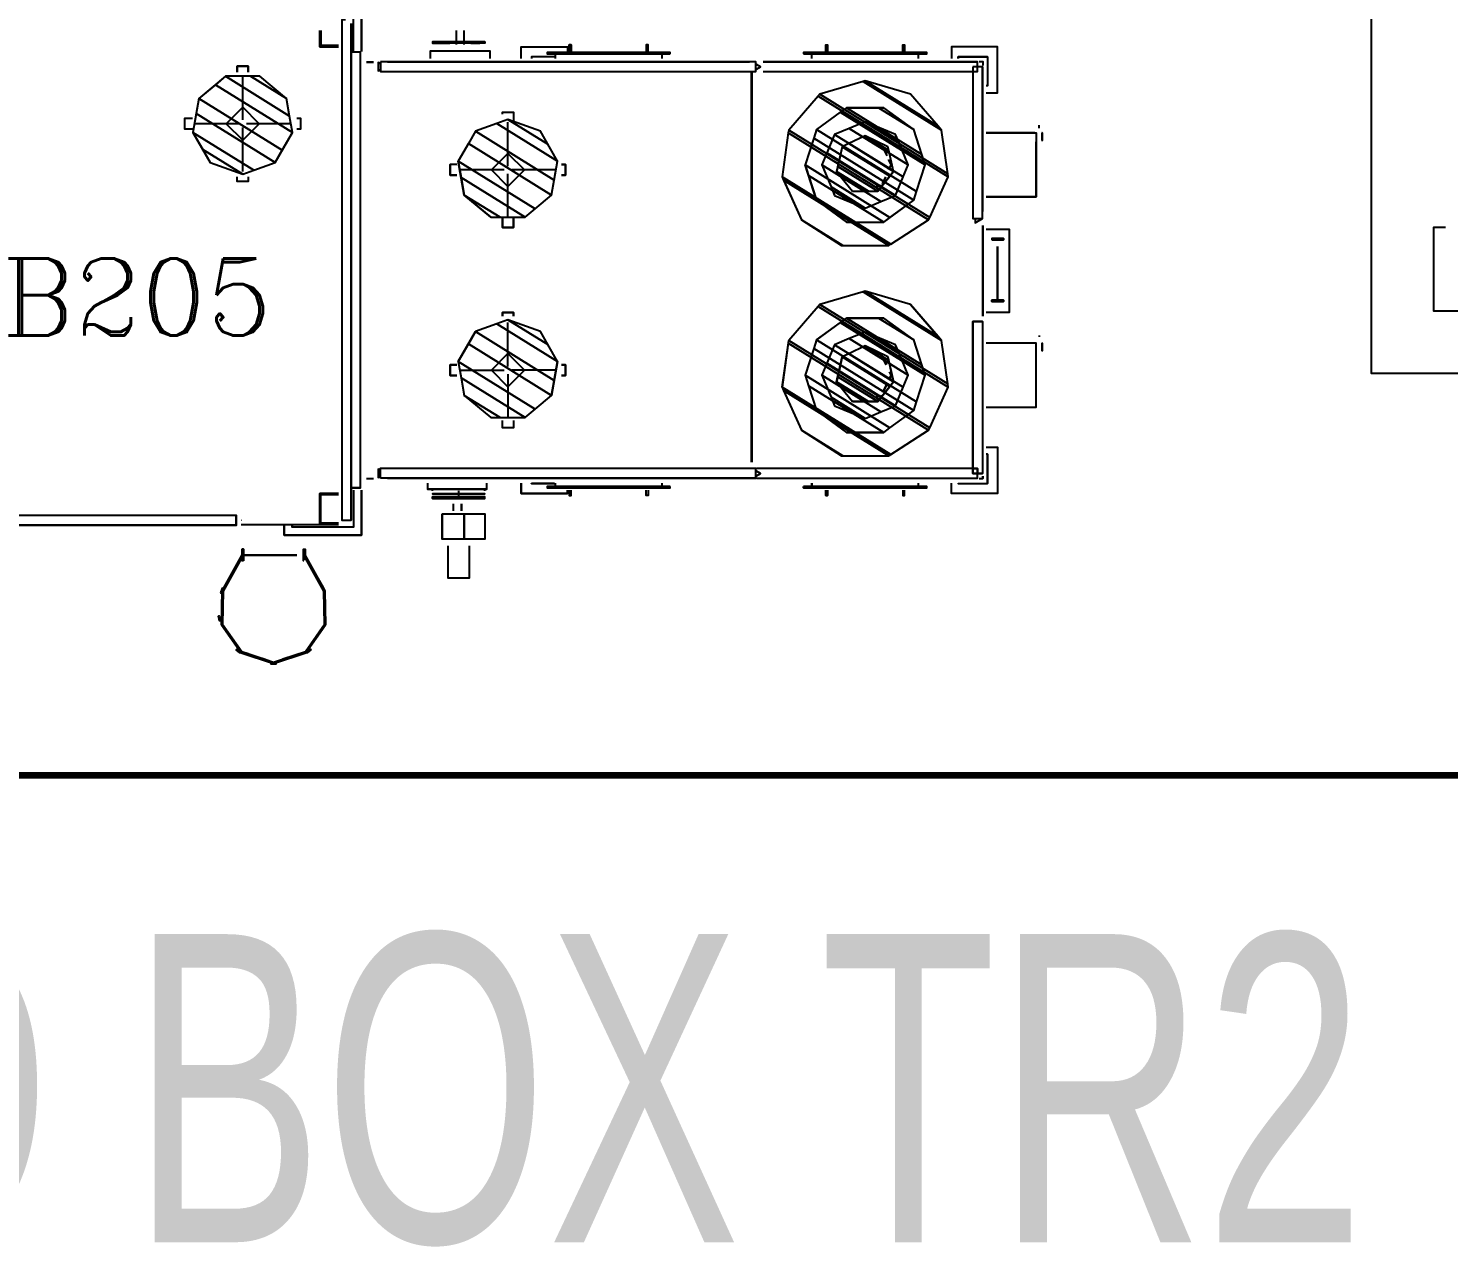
# Model space of a CAD drawing. Extents: x -57244 to 324435, y 15553 to 159369.
# Drawn here: x 102214 to 111433, y 29018 to 36926 of the extents above; entities that cross this region are included whole.
import ezdxf
from ezdxf.enums import TextEntityAlignment as Align

# ---------------------------------------------------------------- set-up
doc = ezdxf.new("R2010")
doc.units = 0
doc.header["$LTSCALE"] = 2000
doc.header["$MEASUREMENT"] = 0
doc.layers.add('AREE PDL', color=7, linetype='CONTINUOUS', lineweight=100)
doc.layers.add('BASE', color=253, linetype='CONTINUOUS')
doc.layers.add('SCRITTE', color=7, linetype='CONTINUOUS')
doc.styles.add('ROMANC', font='ROMANC', dxfattribs={"height": 0.2})
doc.styles.add('TXT', font='TXT', dxfattribs={"height": 0.2})

msp = doc.modelspace()

# ---------------------------------------------------------------- linework, layer by layer
at = {"layer": 'AREE PDL'}
msp.add_line((87052.9, 32078), (120011.4, 32078), dxfattribs=at)
at = {"layer": 'BASE', "linetype": 'Continuous'}
for p, q in [((104248, 36912.4), (104248, 33733.5)), ((104310.5, 36957.6), (104310.5, 33733.5)), ((104990.1, 36912.4), (104990.1, 36822)), ((104990.1, 36912.4), (104990.1, 36822)), ((105042.6, 36822), (105042.6, 36912.4)), ((104951, 36840.1), (104931.6, 36840.1)), ((104951, 36840.1), (104931.6, 36840.1)), ((105086.6, 36830.1), (105144.4, 36830.1)), ((106224.7, 36820.5), (106224.7, 36776.8)), ((104408.7, 36707.8), (104453.9, 36707.9)), ((104453.9, 36707.9), (104408.7, 36707.8)), ((104544.3, 36708.8), (106894.4, 36708.8)), ((105480.7, 36742.5), (105480.7, 36731.6)), ((105629, 36761.5), (105580.7, 36761.5)), ((105635.7, 36731.6), (105635.7, 36761.5)), ((106380.7, 36761.5), (106352.1, 36761.5)), ((106984.8, 36708.8), (108375.6, 36708.8)), ((107256, 36761.5), (107245.6, 36761.5)), ((107346.4, 36761.5), (107300.6, 36761.5)), ((108024.3, 36761.5), (108045.6, 36761.5)), ((108409.6, 36711.5), (108409.6, 36686.4)), ((103605.3, 36332.5), (103605.3, 36617)), ((104499.1, 36646.3), (104500.5, 36646.3)), ((106905.2, 36641.2), (106905.2, 34110.2)), ((106905.3, 36641.2), (106905.3, 34110.2)), ((106909.2, 36641.2), (106909.2, 34110.2)), ((108406.8, 36677.5), (108406.8, 35737.3)), ((103230.8, 36342.5), (103278.8, 36342.5)), ((107525, 36410.9), (107766.1, 36410.9)), ((103580.3, 36307.5), (103295.8, 36307.5)), ((103605.3, 35998), (103605.3, 36282.5)), ((103914.8, 36307.5), (103630.3, 36307.5)), ((103815.8, 36056.7), (103927.8, 36250.7)), ((105327.2, 36032.5), (105327.2, 36317)), ((107794.1, 36158.4), (107645.6, 36229.9)), ((108747.5, 36247.5), (108431.1, 36247.5)), ((108775.6, 36279.6), (108775.6, 36297.5)), ((108795.6, 36247.5), (108795.6, 36197.5)), ((107497, 36158.4), (107460.3, 35997.7)), ((107765.4, 36144), (107787.2, 36098.8)), ((105302.2, 36007.5), (105017.7, 36007.5)), ((105327.2, 35698), (105327.2, 35982.5)), ((105636.7, 36007.5), (105352.2, 36007.5)), ((107106.1, 35962.4), (107233.7, 35683.1)), ((107330, 35810.7), (107255.6, 36040)), ((107830.8, 35997.7), (107728, 35868.8)), ((107778.6, 35963.2), (107756.8, 35918.1)), ((108409.6, 35059.3), (108409.6, 35646.9)), ((108409.6, 35646.9), (108409.6, 35059.3)), ((108505.6, 35511.3), (108505.6, 35157.5)), ((108505.6, 35511.3), (108505.6, 35157.5)), ((108505.6, 35157.5), (108505.6, 35511.3)), ((108505.6, 35511.3), (108505.6, 35157.5)), ((108505.6, 35511.3), (108505.6, 35157.5)), ((108505.6, 35157.5), (108505.6, 35511.3)), ((108505.6, 35511.3), (108505.6, 35157.5)), ((108505.6, 35157.5), (108505.6, 35511.3)), ((107940.2, 35133.4), (108141.3, 34901.3)), ((105004.7, 34764.4), (105116.7, 34958.4)), ((105327.2, 34732.5), (105327.2, 35017)), ((107106.1, 34597.4), (107149.8, 34901.3)), ((108775.6, 34932.5), (108775.6, 34923.7)), ((108795.6, 34882.5), (108795.6, 34832.5)), ((105649.7, 34764.4), (105610.8, 34543.8)), ((107460.3, 34632.7), (107497, 34793.4)), ((105017.7, 34707.5), (105302.2, 34707.5)), ((105327.2, 34682.5), (105327.2, 34398)), ((105636.7, 34707.5), (105352.2, 34707.5)), ((107492.4, 34601.2), (107492.4, 34607.4)), ((107761.2, 34562.2), (107783, 34607.4)), ((107783, 34607.4), (107761.2, 34562.2)), ((107751.5, 34542.1), (107753.2, 34545.4)), ((107492, 34152), (107233.7, 34318.1)), ((107766.1, 34304), (107525, 34304)), ((108057.4, 34318.1), (107799.1, 34152)), ((108440.6, 34162.5), (108440.6, 33972.5)), ((104500.5, 34006.3), (104500.5, 34068.8)), ((108409.6, 34019.8), (108409.6, 34003.5)), ((104369.6, 33943.5), (104318.3, 33943.5)), ((104408.7, 34003.5), (104453.9, 34003.5)), ((104408.7, 34003.5), (104453.9, 34003.5)), ((104837, 33925), (104837, 33929.4)), ((105007.6, 33885), (105007.6, 33925)), ((105086.6, 33935), (105041.4, 33935)), ((105083.5, 33935), (105041.4, 33935)), ((105086.6, 33935), (105041.4, 33935)), ((105178.2, 33925), (105178.2, 33929.4)), ((105480.7, 33972.5), (105629, 33972.5)), ((105736.7, 33894.5), (105736.7, 33929.4)), ((106352.1, 33953.5), (106380.7, 33953.5)), ((106380.7, 33944.5), (106352.1, 33944.5)), ((108250.6, 33974.6), (108250.6, 33972.5)), ((104972.6, 33839), (104972.6, 33793.8)), ((105025.1, 33839), (105025.1, 33793.8)), ((105025.1, 33793.8), (105025.1, 33839)), ((105144.4, 33875), (105041.4, 33875)), ((103563.7, 33702.3), (103563.7, 33764.8)), ((104900.6, 33775), (104900.6, 33610)), ((104900.6, 33610), (104900.6, 33775)), ((105177.6, 33775), (105177.6, 33610)), ((104227.9, 33703.5), (103595.1, 33703.5)), ((103925.5, 33703.5), (103925.5, 33687.5)), ((103610.2, 33545), (103600.9, 33545)), ((103610.2, 33470), (103600.9, 33470)), ((103605.5, 33507.5), (103956.7, 33507.5)), ((103956.7, 33507.5), (103605.5, 33507.5)), ((103956.7, 33507.5), (103605.5, 33507.5)), ((103956.7, 33507.5), (103605.5, 33507.5)), ((103956.7, 33507.5), (103605.5, 33507.5)), ((103605.5, 33507.5), (103956.7, 33507.5)), ((103956.7, 33507.5), (103605.5, 33507.5)), ((103956.7, 33507.5), (103605.5, 33507.5)), ((104000.9, 33470), (104000.9, 33545)), ((104010.2, 33477.5), (104010.2, 33545)), ((104043.9, 33432.3), (104119.5, 33296.7)), ((104126.7, 33296.7), (104047.1, 33439.4)), ((104119.5, 33296.7), (104069.1, 33387.1)), ((104069.1, 33387.1), (104119.5, 33296.7)), ((104126.7, 33296.7), (104076.3, 33387.1)), ((104076.3, 33387.1), (104126.7, 33296.7)), ((104132.4, 33273.7), (104137.3, 33056.4)), ((103775.9, 32814.2), (103595.4, 32873.8)), ((103730.7, 32835.4), (103775.9, 32820.5)), ((103730.7, 32835.4), (103775.9, 32820.5)), ((103775.9, 32820.5), (103730.7, 32835.4)), ((103730.7, 32829.1), (103775.9, 32814.2)), ((103730.7, 32829.1), (103775.9, 32814.2)), ((103775.9, 32814.2), (103730.7, 32829.1)), ((104012, 32878.8), (103866.3, 32830.7)), ((104015.7, 32873.8), (103956.7, 32854.3))]:
    msp.add_line(p, q, dxfattribs=at)
for points in [[(110931.1, 38132.7), (110931.1, 34688.7), (119501, 34688.7), (119501, 49678.7), (118961.7, 49678.7)], [(110931.1, 38132.7), (110931.1, 34688.7), (113041.1, 34688.7)], [(104375.5, 36776.8), (104375.5, 37077.5), (104001.9, 37077.5)], [(104001.9, 37077.5), (104375.5, 37077.5), (104375.5, 36776.8)], [(104273.1, 36981.5), (104248, 36981.5), (104248, 33733.5), (104310.5, 33733.5), (104310.5, 36957.6)], [(104325.5, 36776.8), (104325.5, 37027.5), (104318.3, 37027.5)], [(104105.5, 36912.4), (104105.5, 36807.5), (104227.9, 36807.5)], [(104227.9, 36807.5), (104105.5, 36807.5), (104105.5, 36912.4)], [(104113.5, 36912.4), (104113.5, 36815.5), (104227.9, 36815.5)], [(104227.9, 36815.5), (104113.5, 36815.5), (104113.5, 36912.4)], [(105144.4, 36840.1), (105178.2, 36840.1), (105178.2, 36830.1), (105083.5, 36830.1), (104931.6, 36830.1), (104837, 36830.1)], [(104951, 36840.1), (104870.7, 36840.1), (104837, 36840.1), (104931.6, 36840.1)], [(104870.7, 36840.1), (104837, 36840.1), (104951, 36840.1)], [(104951, 36840.1), (104870.7, 36840.1), (104837, 36840.1), (104931.6, 36840.1), (104837, 36840.1), (104837, 36830.1), (104870.7, 36830.1), (104951, 36830.1)], [(105086.6, 36840.1), (105144.4, 36840.1), (105178.2, 36840.1), (105083.5, 36840.1), (104931.6, 36840.1), (104996.2, 36840.1)], [(105007.6, 36840.1), (105083.5, 36840.1), (105178.2, 36840.1), (105144.4, 36840.1), (105086.6, 36840.1)], [(105083.5, 36840.1), (105178.2, 36840.1), (105041.4, 36840.1)], [(105413.7, 36731.6), (105413.7, 36807.5), (105713.7, 36807.5), (105713.7, 36776.8)], [(105413.7, 36731.6), (105413.7, 36807.5), (105713.7, 36807.5), (105713.7, 36776.8)], [(105736.7, 36776.8), (105736.7, 36820.5), (105724.7, 36820.5), (105724.7, 36776.8)], [(105724.7, 36776.8), (105724.7, 36820.5), (105736.7, 36820.5), (105736.7, 36776.8)], [(106236.7, 36776.8), (106236.7, 36820.5), (106224.7, 36820.5), (106224.7, 36776.8)], [(107389.6, 36776.8), (107389.6, 36820.5), (107401.6, 36820.5), (107401.6, 36776.8)], [(107389.6, 36776.8), (107389.6, 36820.5), (107401.6, 36820.5), (107401.6, 36776.8)], [(107889.6, 36820.5), (107901.6, 36820.5), (107901.6, 36776.8)], [(107889.6, 36776.8), (107889.6, 36820.5), (107901.6, 36820.5), (107901.6, 36776.8)], [(108431.1, 36507.5), (108505.6, 36507.5), (108505.6, 36807.5), (108205.6, 36807.5), (108205.6, 36731.6)], [(104318.3, 33943.5), (104369.6, 33943.5), (104369.6, 36771.5), (104318.3, 36771.5)], [(104499.1, 36695.9), (104484, 36704.6), (104484, 36650.5), (104499.1, 36659.2)], [(104499.1, 36708.8), (104500.5, 36708.8), (104500.5, 36646.3), (106936, 36646.3), (106936, 36708.8), (104500.5, 36708.8)], [(104824.7, 36731.6), (104824.7, 36780.1), (104962.4, 36780.1), (105134.1, 36780.1), (105210.6, 36780.1), (105210.6, 36731.6)], [(104824.7, 36780.1), (104962.4, 36780.1), (105134.1, 36780.1), (105210.6, 36780.1)], [(105629, 36742.5), (105480.7, 36742.5), (105480.7, 36731.6)], [(105635.7, 36731.6), (105635.7, 36761.5), (106325.7, 36761.5), (106325.7, 36731.6)], [(106939.6, 36662.1), (106966.3, 36677.5), (106939.6, 36692.9)], [(106984.8, 36646.3), (108375.6, 36646.3), (108375.6, 36708.8), (106984.8, 36708.8)], [(107300.6, 36731.6), (107300.6, 36761.5), (107990.6, 36761.5), (107990.6, 36731.6)], [(107436.8, 36761.5), (107990.6, 36761.5), (107990.6, 36731.6)], [(108250.6, 36731.6), (108250.6, 36742.5), (108440.6, 36742.5), (108440.6, 36552.5), (108431.1, 36552.5)], [(108440.6, 36742.5), (108250.6, 36742.5), (108250.6, 36731.6)], [(108385.9, 36711.5), (108409.6, 36711.5), (108409.6, 36686.4)], [(103493.3, 36615.3), (103321.6, 36471.3), (103282.7, 36250.7), (103394.8, 36056.7)], [(103640.3, 36641.2), (103640.3, 36682), (103570.3, 36682), (103570.3, 36641.2)], [(103570.3, 36641.2), (103570.3, 36682), (103640.3, 36682), (103640.3, 36641.2)], [(103278.8, 36272.5), (103230.8, 36272.5), (103230.8, 36342.5), (103278.8, 36342.5)], [(103956.7, 36342.5), (103979.8, 36342.5), (103979.8, 36272.6), (103956.7, 36272.5)], [(105292.2, 36370), (105292.2, 36382), (105362.2, 36382), (105362.2, 36324.8)], [(105292.2, 36370), (105292.2, 36382), (105362.2, 36382), (105362.2, 36324.8)], [(105610.8, 35843.8), (105649.7, 36064.4), (105537.7, 36258.4), (105327.2, 36335)], [(108431.1, 36247.5), (108755.6, 36247.5), (108755.6, 35832.5), (108431.1, 35832.5)], [(108792.7, 36197.5), (108795.6, 36197.5), (108795.6, 36247.5), (108792.7, 36247.5)], [(108431.1, 35832.5), (108755.6, 35832.5), (108755.6, 36189.2)], [(105215.2, 35699.8), (105043.6, 35843.8), (105004.7, 36064.4)], [(107800.4, 36008.4), (107815.5, 36040), (107798.4, 36075.6)], [(103640.3, 35963.2), (103640.3, 35933), (103570.3, 35933), (103570.3, 35963.2)], [(104996.2, 35972.5), (104952.7, 35972.5), (104952.7, 36042.5)], [(104996.2, 36042.5), (104952.7, 36042.5), (104952.7, 35972.5), (104996.2, 35972.5)], [(105674.2, 35972.5), (105701.7, 35972.6), (105701.7, 36042.5), (105674.2, 36042.5)], [(105674.2, 36042.5), (105701.7, 36042.5), (105701.7, 35972.6), (105674.2, 35972.5)], [(107708, 35897.1), (107751.5, 35907.1), (107753.2, 35910.4)], [(107525, 35669), (107766.1, 35669), (107961.1, 35810.7)], [(105362.2, 35692.1), (105362.2, 35633), (105292.2, 35633), (105292.2, 35692.1)], [(105292.2, 35692.1), (105292.2, 35633), (105362.2, 35633), (105362.2, 35692.1)], [(108359.9, 35692.1), (108359.9, 35665.1), (108406.6, 35692.1)], [(108431.1, 35622.2), (108580.6, 35622.2), (108580.6, 35082.2), (108431.1, 35082.2)], [(108431.1, 35622.2), (108580.6, 35622.2), (108580.6, 35082.2), (108431.1, 35082.2)], [(111414, 35633.7), (111336, 35633.7), (111336, 35093.7), (111876, 35093.7), (111876, 35194.9)], [(111414, 35633.7), (111336, 35633.7), (111336, 35093.7), (111876, 35093.7), (111876, 35194.9)], [(108468.1, 35562.2), (108543.1, 35562.2), (108543.1, 35552.9), (108468.1, 35552.9)], [(108468.1, 35152.9), (108468.1, 35162.2), (108543.1, 35162.2), (108543.1, 35152.9)], [(105292.2, 35059.3), (105292.2, 35082), (105362.2, 35082), (105362.2, 35059.3)], [(105362.2, 35059.3), (105362.2, 35082), (105292.2, 35082), (105292.2, 35059.3)], [(107330, 34904.2), (107525, 35045.9), (107766.1, 35045.9)], [(108406.8, 35022.9), (108344.3, 35022.9), (108344.3, 34037.5), (108406.8, 34037.5)], [(108431.1, 34467.5), (108755.6, 34467.5), (108755.6, 34882.5), (108431.1, 34882.5)], [(108792.7, 34832.5), (108795.6, 34832.5), (108795.6, 34882.5), (108792.7, 34882.5)], [(107794.1, 34793.4), (107830.8, 34632.7), (107728, 34503.8), (107563.1, 34503.8)], [(107782.8, 34743), (107751.5, 34807.8), (107708, 34817.8)], [(107708, 34817.8), (107751.5, 34807.8), (107782.8, 34743)], [(104996.2, 34742.5), (104952.7, 34742.5), (104952.7, 34672.5), (104996.2, 34672.5)], [(104996.2, 34672.5), (104952.7, 34672.5), (104952.7, 34742.5), (104996.2, 34742.5)], [(105674.2, 34672.5), (105701.7, 34672.6), (105701.7, 34742.5), (105674.2, 34742.5)], [(105674.2, 34742.5), (105701.7, 34742.5), (105701.7, 34672.6), (105674.2, 34672.5)], [(107804.5, 34697.8), (107815.5, 34675), (107804.8, 34652.6)], [(107804.8, 34652.6), (107815.5, 34675), (107804.5, 34697.8)], [(107492.4, 34607.4), (107492.4, 34601.2), (107527.2, 34573.5)], [(107708, 34532.1), (107751.5, 34542.1), (107753.2, 34545.4)], [(105362.2, 34381.4), (105362.2, 34333), (105292.2, 34333), (105292.2, 34381.4)], [(105362.2, 34381.4), (105362.2, 34333), (105292.2, 34333), (105292.2, 34381.4)], [(108431.1, 34207.5), (108505.6, 34207.5), (108505.6, 33907.5), (108205.6, 33907.5), (108205.6, 33974.6)], [(108250.6, 33974.6), (108250.6, 33972.5), (108440.6, 33972.5), (108440.6, 34162.5), (108431.1, 34162.5)], [(104499.1, 34055.9), (104484, 34064.6), (104484, 34010.5), (104499.1, 34019.2)], [(104544.3, 34006.3), (106934.2, 34006.3), (106936, 34006.3), (106936, 34068.8), (104500.5, 34068.8), (104498.7, 34068.8), (104498.7, 34019.8)], [(106939.6, 34006.3), (108375.6, 34006.3), (108375.6, 34068.8), (106939.6, 34068.8)], [(106939.6, 34022.1), (106966.3, 34037.5), (106939.6, 34052.9)], [(108344.3, 34068.8), (108375.6, 34068.8), (108375.6, 34037.5)], [(108385.9, 34003.5), (108409.6, 34003.5), (108409.6, 34019.8)], [(104375.5, 33929.4), (104375.5, 33637.5), (103875.5, 33637.5), (103875.5, 33703.5)], [(103875.5, 33703.5), (103875.5, 33637.5), (104375.5, 33637.5), (104375.5, 33929.4)], [(104325.5, 33929.4), (104325.5, 33687.5), (103925.5, 33687.5), (103925.5, 33703.5)], [(106936, 34006.3), (104500.5, 34006.3), (104499.1, 34006.3)], [(104804.6, 33974.6), (104804.6, 33935), (104881, 33935), (105052.7, 33935), (105190.5, 33935), (105190.5, 33974.6)], [(105190.5, 33935), (105052.7, 33935), (104881, 33935), (104804.6, 33935)], [(105041.4, 33935), (105083.5, 33935), (105086.6, 33935), (105083.5, 33935), (105041.4, 33935)], [(105713.7, 33929.4), (105713.7, 33907.5), (105413.7, 33907.5), (105413.7, 33974.6)], [(105413.7, 33974.6), (105413.7, 33907.5), (105713.7, 33907.5), (105713.7, 33929.4)], [(105629, 33972.5), (105480.7, 33972.5), (105480.7, 33974.6)], [(105629, 33953.5), (105580.7, 33953.5), (105580.7, 33944.5), (105629, 33944.5)], [(106325.7, 33974.6), (106325.7, 33953.5), (105635.7, 33953.5), (105635.7, 33974.6)], [(106325.7, 33974.6), (106325.7, 33953.5), (105635.7, 33953.5), (105635.7, 33974.6)], [(105724.7, 33929.4), (105724.7, 33894.5), (105736.7, 33894.5), (105736.7, 33929.4)], [(106236.7, 33929.4), (106236.7, 33894.5), (106224.7, 33894.5), (106224.7, 33929.4)], [(107256, 33944.5), (107245.6, 33944.5), (107245.6, 33953.5)], [(107990.6, 33974.6), (107990.6, 33953.5), (107300.6, 33953.5), (107300.6, 33974.6)], [(107300.6, 33974.6), (107300.6, 33953.5), (107346.4, 33953.5)], [(107389.6, 33929.4), (107389.6, 33894.5), (107401.6, 33894.5)], [(107401.6, 33929.4), (107401.6, 33894.5), (107389.6, 33894.5), (107389.6, 33929.4)], [(107990.6, 33974.6), (107990.6, 33953.5), (107436.8, 33953.5)], [(107889.6, 33929.4), (107889.6, 33894.5), (107901.6, 33894.5), (107901.6, 33929.4)], [(107889.6, 33929.4), (107889.6, 33894.5), (107901.6, 33894.5), (107901.6, 33929.4)], [(108024.3, 33944.5), (108045.6, 33944.5), (108045.6, 33953.5)], [(104227.9, 33907.5), (104105.5, 33907.5), (104105.5, 33707.5), (104227.9, 33707.5)], [(104227.9, 33707.5), (104105.5, 33707.5), (104105.5, 33907.5), (104227.9, 33907.5)], [(104227.9, 33715.5), (104113.5, 33715.5), (104113.5, 33899.5), (104227.9, 33899.5)], [(104227.9, 33715.5), (104113.5, 33715.5), (104113.5, 33899.5), (104227.9, 33899.5)], [(105007.6, 33905), (105144.4, 33905), (105178.2, 33905), (105083.5, 33905), (104931.6, 33905), (104837, 33905), (104870.7, 33905), (105007.6, 33905)], [(104951, 33875), (104870.7, 33875), (104837, 33875), (104931.6, 33875), (105083.5, 33875), (105178.2, 33875), (105144.4, 33875), (105178.2, 33875), (105083.5, 33875), (104931.6, 33875), (104837, 33875), (104931.6, 33875), (105083.5, 33875), (105178.2, 33875), (105178.2, 33885)], [(104870.7, 33875), (104951, 33875), (104870.7, 33875), (104837, 33875), (104837, 33885), (104931.6, 33885), (105083.5, 33885), (105178.2, 33885), (105144.4, 33885), (105007.6, 33885), (104870.7, 33885), (104837, 33885)], [(105041.4, 33875), (105144.4, 33875), (105041.4, 33875)], [(103565.5, 33702.3), (100682.2, 33702.3), (100680.4, 33702.3), (103563.7, 33702.3), (103565.5, 33702.3), (103565.5, 33764.8), (100747.8, 33764.8)], [(103565.5, 33764.8), (103563.7, 33764.8), (100680.4, 33764.8)], [(104900.6, 33775), (105042.6, 33775), (105177.6, 33775)], [(103595.1, 33733.9), (103595.8, 33733.5), (103595.1, 33733.2)], [(104937.6, 33567.9), (104937.6, 33360), (105007.6, 33360), (105077.6, 33360), (105077.6, 33567.9)], [(103602.8, 33509.1), (103608.3, 33506), (103478.5, 33273.3)], [(104001.9, 33470), (104000.9, 33470), (104000.9, 33545), (104010.2, 33545), (104010.2, 33477.5)], [(103467.6, 33261.1), (103478.1, 33290.6), (103472.2, 33292.7), (103461.7, 33263.2)], [(104937.6, 33360), (105007.6, 33360), (105077.6, 33360)], [(103640.3, 32859), (103595.4, 32873.8), (103467.8, 33054.6), (103472.8, 33275.8), (103467.8, 33054.6), (103595.4, 32873.8), (103640.3, 32859)], [(103640.3, 32859), (103595.4, 32873.8), (103467.8, 33054.6), (103472.8, 33275.8), (103478.7, 33273.7), (103473.8, 33056.4), (103599.1, 32878.8), (103640.3, 32865.2)], [(103467.8, 33054.6), (103595.4, 32873.8), (103467.8, 33054.6), (103472.8, 33275.8), (103478.7, 33273.7), (103473.8, 33056.4)], [(103478.7, 33273.7), (103473.8, 33056.4), (103599.1, 32878.8), (103473.8, 33056.4), (103478.7, 33273.7), (103472.8, 33275.8)], [(103472.8, 33275.8), (103478.7, 33273.7), (103473.8, 33056.4), (103478.7, 33273.7)], [(104138.3, 33275.8), (104143.3, 33054.6), (104015.7, 32873.8), (103866.3, 32824.5)], [(104132.4, 33273.7), (104137.3, 33056.4), (104132.4, 33273.7), (104138.3, 33275.8)], [(103455.1, 33111.6), (103448.9, 33110.6), (103454.4, 33079.8)], [(104122.8, 33025.5), (104015.7, 32873.8), (103956.7, 32854.3)], [(103956.7, 32854.3), (104015.7, 32873.8), (104122.8, 33025.5)], [(103956.7, 32860.6), (104012, 32878.8), (104115.5, 33025.5)], [(104122.8, 33025.5), (104015.7, 32873.8), (103956.7, 32854.3)], [(103956.7, 32860.6), (104012, 32878.8), (104115.5, 33025.5)], [(103956.7, 32860.6), (104012, 32878.8), (104115.5, 33025.5)], [(103775.9, 32820.5), (103599.1, 32878.8), (103775.9, 32820.5)], [(103640.3, 32865.2), (103599.1, 32878.8), (103640.3, 32865.2)]]:
    msp.add_lwpolyline(points, dxfattribs=at)
for points in [[(105083.5, 36840.1), (104931.6, 36840.1)], [(106380.7, 36761.5), (106380.7, 36770.5), (105580.7, 36770.5), (105580.7, 36761.5)], [(107245.6, 36761.5), (108045.6, 36761.5), (108045.6, 36770.5), (107245.6, 36770.5)], [(108344.3, 36677.5), (108344.3, 35692.2), (108406.8, 35692.2), (108406.8, 36677.5)], [(103605.3, 36199.9), (103712.9, 36307.5), (103605.3, 36415.2), (103497.6, 36307.6)], [(103605.3, 36415.2), (103497.6, 36307.6), (103605.3, 36199.9), (103712.9, 36307.5)], [(105327.2, 35899.9), (105219.5, 36007.5), (105327.2, 36115.2), (105434.8, 36007.5)], [(105327.2, 35899.9), (105219.5, 36007.5), (105327.2, 36115.2), (105434.8, 36007.5)], [(108468.1, 35552.9), (108543.1, 35552.9), (108543.1, 35562.2), (108468.1, 35562.2)], [(108543.1, 35162.2), (108468.1, 35162.2), (108468.1, 35152.9), (108543.1, 35152.9)], [(108344.3, 34037.5), (108344.3, 35022.9), (108406.8, 35022.9), (108406.8, 34037.5)], [(105327.2, 34599.9), (105434.8, 34707.5), (105327.2, 34815.2), (105219.5, 34707.5)], [(105219.5, 34707.5), (105327.2, 34599.9), (105434.8, 34707.5), (105327.2, 34815.2)], [(106380.7, 33953.5), (105580.7, 33953.5), (105580.7, 33944.5), (106380.7, 33944.5)], [(107245.6, 33953.5), (107245.6, 33944.5), (108045.6, 33944.5), (108045.6, 33953.5)], [(104900.6, 33775), (105042.6, 33775), (105042.6, 33610), (104900.6, 33610)], [(105042.6, 33775), (105177.6, 33775), (105177.6, 33610), (105042.6, 33610)], [(103608.3, 33506), (103478.5, 33273.3), (103473, 33276.3), (103602.8, 33509.1)], [(103478.5, 33273.2), (103473, 33276.3), (103602.8, 33509.1), (103608.3, 33506)], [(103608.3, 33506), (103602.8, 33509.1), (103473, 33276.3), (103478.5, 33273.2)], [(103610.2, 33470), (103600.9, 33470), (103600.9, 33545), (103610.2, 33545)], [(104002.8, 33506), (104008.3, 33509.1), (104138, 33276.3), (104132.6, 33273.3)], [(103461.7, 33263.2), (103467.6, 33261.1), (103478.1, 33290.6), (103472.2, 33292.7)], [(103467.8, 33054.6), (103472.8, 33275.8)], [(104143.3, 33054.6), (104138.3, 33275.8), (104143.3, 33054.6), (104015.7, 32873.8)], [(103448.9, 33110.6), (103455.1, 33111.6), (103460.5, 33080.9), (103454.4, 33079.8)], [(103595.4, 32873.8), (103467.8, 33054.6), (103595.4, 32873.8), (103805.5, 32804.5)], [(103599.1, 32878.8), (103473.8, 33056.4)], [(104137.3, 33056.4), (104012, 32878.8)], [(103566.6, 32897.1), (103562.6, 32892.3), (103586.5, 32872.2), (103590.5, 32877)], [(103562.6, 32892.3), (103566.6, 32897.1), (103590.5, 32877), (103586.5, 32872.2)], [(103805.5, 32810.7), (103599.1, 32878.8)], [(103805.5, 32810.7), (104012, 32878.8)], [(103805.5, 32804.5), (104015.7, 32873.8)], [(104024.6, 32872.2), (104020.5, 32877), (104044.5, 32897.1), (104048.5, 32892.3)], [(104044.5, 32897.1), (104020.5, 32877), (104024.6, 32872.2), (104048.5, 32892.3)], [(103789.9, 32798.2), (103789.9, 32804.4), (103821.2, 32804.4), (103821.2, 32798.2)], [(103821.2, 32804.4), (103821.2, 32798.2), (103789.9, 32798.2), (103789.9, 32804.4)]]:
    msp.add_lwpolyline(points, close=True, dxfattribs=at)

# ---------------------------------------------------------------- texts
at = {"layer": 'BASE', "linetype": 'Continuous', "style": 'ROMANC'}
msp.add_text('B205', height=500, dxfattribs=at).set_placement((102043.1, 34931.7))
at = {"layer": 'SCRITTE', "color": 7, "linetype": 'Continuous', "style": 'TXT', "width": 0.7}
msp.add_text('COLD BOX TR2', height=2000, dxfattribs=at).set_placement((104025.1, 29046.7), align=Align.CENTER)

# ---------------------------------------------------------------- meshes
at = {"layer": 'BASE', "linetype": 'Continuous'}
mesh = msp.add_polyface(dxfattribs=at)
corners = [(103394.8, 36056.7), (103605.3, 35980), (103346.3, 36140.6), (103677.1, 36006.2), (103282.7, 36250.7), (103815.8, 36056.7), (103304.4, 36373.7), (103861.8, 36136.4), (103321.6, 36471.3), (103927.8, 36250.7), (103428, 36560.5), (103493.3, 36615.3), (103909, 36357.5), (103493.3, 36615.3), (103656.6, 36615.3), (103888.9, 36471.3), (103717.3, 36615.3)]
mesh.append_faces([[corners[k] for k in face] for face in [(0, 0, 1, 2), (2, 1, 3, 4), (4, 3, 5, 6), (6, 5, 7, 8), (8, 7, 9, 10), (10, 9, 12, 13), (11, 12, 15, 14), (14, 15, 16, 16)]], dxfattribs={"vtx0": -1, "vtx2": -1})
mesh = msp.add_polyface(dxfattribs=at)
corners = [(107492, 35517), (107501.5, 35517), (107233.7, 35683.1), (107799.1, 35517), (107116.1, 35940.5), (107811.5, 35525), (107106.1, 35962.4), (108057.4, 35683.1), (107147.1, 36247.5), (108064.7, 35699.1), (107149.8, 36266.3), (108185, 35962.4), (107340.3, 36486.1), (107350.9, 36498.4), (108182, 35983.1), (107350.9, 36498.4), (107633.3, 36581.3), (108141.3, 36266.3), (107645.6, 36584.9), (108120.3, 36290.6), (107940.2, 36498.4)]
mesh.append_faces([[corners[k] for k in face] for face in [(0, 0, 1, 2), (2, 1, 3, 4), (4, 3, 5, 6), (6, 5, 7, 8), (8, 7, 9, 10), (10, 9, 11, 12), (12, 11, 14, 15), (13, 14, 17, 16), (16, 17, 19, 18), (18, 19, 20, 20)]], dxfattribs={"vtx0": -1, "vtx2": -1})
mesh = msp.add_polyface(dxfattribs=at)
corners = [(105215.2, 35699.8), (105043.6, 35843.8), (105275.8, 35699.8), (105043.6, 35843.8), (105439.2, 35699.8), (105023.5, 35957.5), (105504.4, 35754.5), (105004.7, 36064.4), (105610.8, 35843.8), (105070.6, 36178.7), (105628, 35941.4), (105116.7, 36258.4), (105649.7, 36064.4), (105255.4, 36308.9), (105586.2, 36174.5), (105327.2, 36335), (105537.7, 36258.4)]
mesh.append_faces([[corners[k] for k in face] for face in [(0, 0, 2, 1), (3, 2, 4, 5), (5, 4, 6, 7), (7, 6, 8, 9), (9, 8, 10, 11), (11, 10, 12, 13), (13, 12, 14, 15), (15, 14, 16, 16)]], dxfattribs={"vtx0": -1, "vtx2": -1})
mesh = msp.add_polyface(dxfattribs=at)
corners = [(107525, 35669), (107330, 35810.7), (107558.6, 35669), (107330, 35810.7), (107277.7, 35971.8), (107766.1, 35669), (107255.6, 36040), (107806.5, 35698.4), (107311.9, 36213.2), (107961.1, 35810.7), (107330, 36269.2), (107979.2, 35866.7), (107484.7, 36381.5), (108035.6, 36040), (107525, 36410.9), (108013.4, 36108.1), (107732.6, 36410.9), (107961.1, 36269.2), (107766.1, 36410.9)]
mesh.append_faces([[corners[k] for k in face] for face in [(0, 0, 2, 3), (1, 2, 5, 4), (4, 5, 7, 6), (6, 7, 9, 8), (8, 9, 11, 10), (10, 11, 13, 12), (12, 13, 15, 14), (14, 15, 17, 16), (16, 17, 18, 18)]], dxfattribs={"vtx0": -1, "vtx2": -1})
mesh = msp.add_polyface(dxfattribs=at)
corners = [(107447.6, 35842), (107424.9, 35896.8), (107645.6, 35760), (107365.6, 36040), (107748.4, 35802.6), (107398, 36118.2), (107843.5, 35842), (107447.6, 36237.9), (107893.1, 35961.7), (107447.6, 36237.9), (107925.6, 36040), (107542.7, 36277.3), (107866.2, 36183.1), (107645.6, 36320), (107843.5, 36237.9)]
mesh.append_faces([[corners[k] for k in face] for face in [(0, 0, 2, 1), (1, 2, 4, 3), (3, 4, 6, 5), (5, 6, 8, 7), (9, 8, 10, 11), (11, 10, 12, 13), (13, 12, 14, 14)]], dxfattribs={"vtx0": -1, "vtx2": -1})
mesh = msp.add_polyface(dxfattribs=at)
corners = [(107563.1, 35868.8), (107563.1, 35868.8), (107668.3, 35868.8), (107460.3, 35997.7), (107728, 35868.8), (107467.7, 36030.1), (107806.1, 35966.8), (107497, 36158.4), (107830.8, 35997.7), (107539, 36178.6), (107799.6, 36134.4), (107645.6, 36229.9), (107794.1, 36158.4)]
mesh.append_faces([[corners[k] for k in face] for face in [(0, 1, 2, 3), (3, 2, 4, 5), (5, 4, 6, 7), (7, 6, 8, 9), (9, 8, 10, 11), (11, 10, 12, 12)]], dxfattribs={"vtx0": -1, "vtx2": -1})
mesh = msp.add_polyface(dxfattribs=at)
corners = [(107492, 34152), (107233.7, 34318.1), (107501.5, 34152), (107233.7, 34318.1), (107799.1, 34152), (107116.1, 34575.5), (107811.5, 34160), (107106.1, 34597.4), (108057.4, 34318.1), (107147.1, 34882.5), (108064.7, 34334.1), (107149.8, 34901.3), (108185, 34597.4), (107340.3, 35121.1), (108182, 34618.1), (107350.9, 35133.4), (108141.3, 34901.3), (107633.3, 35216.3), (108120.3, 34925.6), (107645.6, 35219.9), (107940.2, 35133.4)]
mesh.append_faces([[corners[k] for k in face] for face in [(0, 0, 2, 1), (3, 2, 4, 5), (5, 4, 6, 7), (7, 6, 8, 9), (9, 8, 10, 11), (11, 10, 12, 13), (13, 12, 14, 15), (15, 14, 16, 17), (17, 16, 18, 19), (19, 18, 20, 20)]], dxfattribs={"vtx0": -1, "vtx2": -1})
mesh = msp.add_polyface(dxfattribs=at)
corners = [(105215.2, 34399.8), (105043.6, 34543.8), (105275.8, 34399.8), (105023.5, 34657.5), (105439.2, 34399.8), (105004.7, 34764.4), (105504.4, 34454.5), (105070.6, 34878.7), (105610.8, 34543.8), (105116.7, 34958.4), (105628, 34641.4), (105255.4, 35008.9), (105649.7, 34764.4), (105327.2, 35035), (105586.2, 34874.5), (105537.7, 34958.4), (105537.7, 34958.4)]
mesh.append_faces([[corners[k] for k in face] for face in [(0, 0, 2, 1), (1, 2, 4, 3), (3, 4, 6, 5), (5, 6, 8, 7), (7, 8, 10, 9), (9, 10, 12, 11), (11, 12, 14, 13), (13, 14, 16, 15)]], dxfattribs={"vtx0": -1, "vtx2": -1})
mesh = msp.add_polyface(dxfattribs=at)
corners = [(107525, 34304), (107330, 34445.7), (107558.6, 34304), (107277.7, 34606.8), (107766.1, 34304), (107255.6, 34675), (107806.5, 34333.4), (107255.6, 34675), (107961.1, 34445.7), (107311.9, 34848.2), (107979.2, 34501.7), (107330, 34904.2), (108035.6, 34675), (107484.7, 35016.5), (108013.4, 34743.1), (107525, 35045.9), (107961.1, 34904.2), (107732.6, 35045.9), (107766.1, 35045.9)]
mesh.append_faces([[corners[k] for k in face] for face in [(0, 0, 2, 1), (1, 2, 4, 3), (3, 4, 6, 5), (7, 6, 8, 9), (9, 8, 10, 11), (11, 10, 12, 13), (13, 12, 14, 15), (15, 14, 16, 17), (17, 16, 18, 18)]], dxfattribs={"vtx0": -1, "vtx2": -1})
mesh = msp.add_polyface(dxfattribs=at)
corners = [(107447.6, 34477), (107447.6, 34477), (107424.9, 34531.8), (107645.6, 34395), (107365.6, 34675), (107748.4, 34437.6), (107398, 34753.2), (107843.5, 34477), (107447.6, 34872.9), (107893.1, 34596.7), (107542.7, 34912.3), (107925.6, 34675), (107645.6, 34955), (107866.2, 34818.1), (107843.5, 34872.9)]
mesh.append_faces([[corners[k] for k in face] for face in [(0, 1, 3, 2), (2, 3, 5, 4), (4, 5, 7, 6), (6, 7, 9, 8), (8, 9, 11, 10), (10, 11, 13, 12), (12, 13, 14, 14)]], dxfattribs={"vtx0": -1, "vtx2": -1})
mesh = msp.add_polyface(dxfattribs=at)
corners = [(107563.1, 34503.8), (107668.3, 34503.8), (107460.3, 34632.7), (107728, 34503.8), (107467.7, 34665.1), (107728, 34503.8), (107497, 34793.4), (107806.1, 34601.8), (107539, 34813.6), (107830.8, 34632.7), (107645.6, 34864.9), (107799.6, 34769.4), (107794.1, 34793.4)]
mesh.append_faces([[corners[k] for k in face] for face in [(0, 0, 1, 2), (2, 1, 3, 4), (4, 5, 7, 6), (6, 7, 9, 8), (8, 9, 11, 10), (10, 11, 12, 12)]], dxfattribs={"vtx0": -1, "vtx2": -1})

doc.saveas('drawing.dxf')
